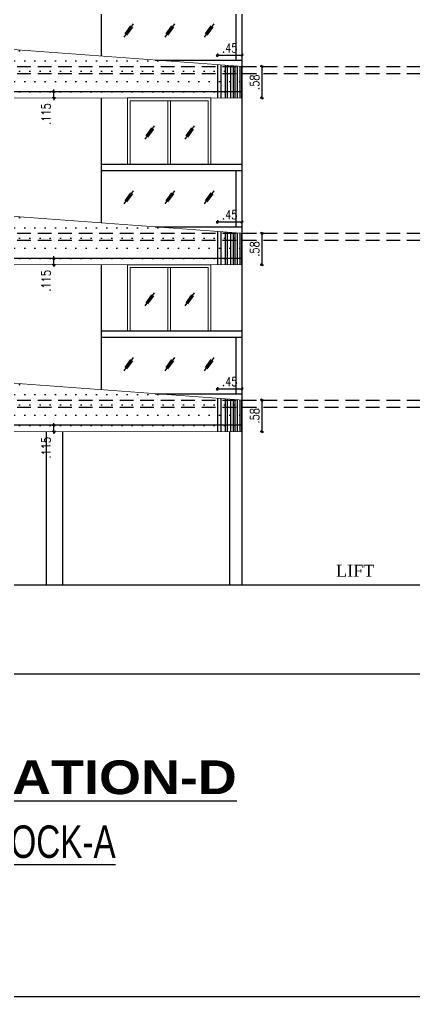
# Model space of a CAD drawing. Header units: inches. Extents: x 14331 to 14549, y 2557 to 2714.
# Drawn here: x 14510.97 to 14518.19, y 2643.08 to 2660.94 of the extents above; entities that cross this region are included whole.
import ezdxf
from ezdxf.enums import TextEntityAlignment as Align

# ---------------------------------------------------------------- set-up
doc = ezdxf.new("R2010")
doc.units = ezdxf.units.IN
doc.header["$LTSCALE"] = 0.25
doc.header["$MEASUREMENT"] = 0
doc.header["$PDMODE"] = 35
doc.linetypes.add('1', pattern=[0])
doc.linetypes.add('DASHEDX2', pattern=[1.5, 1, -0.5])
for name, color, linetype in [('ELE.PROJ.', 1, 'Continuous'), ('GLASS WINDOW', 251, '1'), ('hatch', 251, 'Continuous'), ('proj-internal', 1, 'DASHEDX2'), ('text-large', 7, 'Continuous'), ('wall', 7, 'Continuous'), ('WORKING DIM', 7, 'Continuous')]:
    doc.layers.add(name, color=color, linetype=linetype)
doc.layers.add('WINDOW', color=106, linetype='Continuous', lineweight=13)
doc.styles.add('ARIAL', font='TIMES_0.TTF')
doc.styles.add('ARL', font='swisscl_0.ttf')
doc.styles.add('B', font='ARIBLK_0.TTF')
doc.styles.add('romans', font='romans.shx', dxfattribs={"width": 0.8})
doc.dimstyles.new('121', dxfattribs={"dimscale": 0.1, "dimtxt": 1.65, "dimasz": 0.2, "dimexe": 0.03125, "dimexo": 0.25, "dimgap": 0.5, "dimtad": 1, "dimzin": 4, "dimdsep": 46, "dimtxsty": 'romans', "dimblk1": 'MINITICK', "dimblk2": 'MINITICK', "dimsah": 1, "dimcen": 1, "dimse1": 1, "dimse2": 1, "dimclrd": 252, "dimclre": 256, "dimclrt": 7, "dimadec": 3, "dimazin": 0, "dimtfac": 0.8, "dimtix": 1, "dimtmove": 2, "dimatfit": 3, "dimfxl": 0, "dimtolj": 1, "dimtzin": 3, "dimarcsym": 0})

# ---------------------------------------------------------------- blocks, each defined once
blk = doc.blocks.new('MINITICK')
at = {"color": 7}
for p, q in [((1, 1), (-1, -1)), ((-1, 0), (1, 0)), ((0, -1.5), (0, 1.5))]:
    blk.add_line(p, q, dxfattribs=at)
blk = doc.blocks.new('*D1783')
at = {"layer": 'Defpoints', "color": 0, "transparency": 16777216}
for p in [(14515.04, 2653.987), (14515.04, 2653.41), (14515.404, 2653.41)]:
    blk.add_point(p, dxfattribs=at)
at = {"layer": 'WORKING DIM', "color": 252, "lineweight": -2, "transparency": 16777216}
blk.add_line((14515.404, 2653.967), (14515.404, 2653.43), dxfattribs=at)
at = {"layer": 'WORKING DIM', "color": 252, "lineweight": -2, "transparency": 16777216, "xscale": 0.02, "yscale": 0.02, "zscale": 0.02}
for p, rotation in [((14515.404, 2653.987), 90), ((14515.404, 2653.41), 270)]:
    blk.add_blockref('MINITICK', p, dxfattribs=dict(at, rotation=rotation))
at = {"layer": 'WORKING DIM', "color": 7, "transparency": 16777216, "insert": (14515.272, 2653.699), "char_height": 0.165, "attachment_point": 5, "rotation": 90, "style": 'romans'}
blk.add_mtext('\\A1;.58', dxfattribs=at)
blk = doc.blocks.new('*D1784')
at = {"layer": 'Defpoints', "color": 0, "transparency": 16777216}
for p in [(14515.04, 2654.193), (14514.59, 2653.626), (14515.04, 2653.626)]:
    blk.add_point(p, dxfattribs=at)
at = {"layer": 'WORKING DIM', "color": 252, "lineweight": -2, "transparency": 16777216}
blk.add_line((14514.61, 2654.193), (14515.02, 2654.193), dxfattribs=at)
at = {"layer": 'WORKING DIM', "color": 252, "lineweight": -2, "transparency": 16777216, "xscale": 0.02, "yscale": 0.02, "zscale": 0.02, "rotation": 180}
blk.add_blockref('MINITICK', (14514.59, 2654.193), dxfattribs=at)
at = {"layer": 'WORKING DIM', "color": 252, "lineweight": -2, "transparency": 16777216, "xscale": 0.02, "yscale": 0.02, "zscale": 0.02}
blk.add_blockref('MINITICK', (14515.04, 2654.193), dxfattribs=at)
at = {"layer": 'WORKING DIM', "color": 7, "transparency": 16777216, "insert": (14514.815, 2654.325), "char_height": 0.165, "attachment_point": 5, "style": 'romans'}
blk.add_mtext('\\A1;.45', dxfattribs=at)
blk = doc.blocks.new('*D1806')
at = {"layer": 'Defpoints', "color": 0, "transparency": 16777216}
for p in [(14515.04, 2657.037), (14515.04, 2656.46), (14515.404, 2656.46)]:
    blk.add_point(p, dxfattribs=at)
at = {"layer": 'WORKING DIM', "color": 252, "lineweight": -2, "transparency": 16777216}
blk.add_line((14515.404, 2657.017), (14515.404, 2656.48), dxfattribs=at)
at = {"layer": 'WORKING DIM', "color": 252, "lineweight": -2, "transparency": 16777216, "xscale": 0.02, "yscale": 0.02, "zscale": 0.02}
for p, rotation in [((14515.404, 2657.037), 90), ((14515.404, 2656.46), 270)]:
    blk.add_blockref('MINITICK', p, dxfattribs=dict(at, rotation=rotation))
at = {"layer": 'WORKING DIM', "color": 7, "transparency": 16777216, "insert": (14515.272, 2656.749), "char_height": 0.165, "attachment_point": 5, "rotation": 90, "style": 'romans'}
blk.add_mtext('\\A1;.58', dxfattribs=at)
blk = doc.blocks.new('*D1802')
at = {"layer": 'Defpoints', "color": 0, "transparency": 16777216}
for p in [(14515.04, 2657.243), (14514.59, 2656.676), (14515.04, 2656.676)]:
    blk.add_point(p, dxfattribs=at)
at = {"layer": 'WORKING DIM', "color": 252, "lineweight": -2, "transparency": 16777216}
blk.add_line((14514.61, 2657.243), (14515.02, 2657.243), dxfattribs=at)
at = {"layer": 'WORKING DIM', "color": 252, "lineweight": -2, "transparency": 16777216, "xscale": 0.02, "yscale": 0.02, "zscale": 0.02, "rotation": 180}
blk.add_blockref('MINITICK', (14514.59, 2657.243), dxfattribs=at)
at = {"layer": 'WORKING DIM', "color": 252, "lineweight": -2, "transparency": 16777216, "xscale": 0.02, "yscale": 0.02, "zscale": 0.02}
blk.add_blockref('MINITICK', (14515.04, 2657.243), dxfattribs=at)
at = {"layer": 'WORKING DIM', "color": 7, "transparency": 16777216, "insert": (14514.815, 2657.375), "char_height": 0.165, "attachment_point": 5, "style": 'romans'}
blk.add_mtext('\\A1;.45', dxfattribs=at)
blk = doc.blocks.new('*D1817')
at = {"layer": 'Defpoints', "color": 0, "transparency": 16777216}
for p in [(14515.04, 2660.087), (14515.04, 2659.51), (14515.404, 2659.51)]:
    blk.add_point(p, dxfattribs=at)
at = {"layer": 'WORKING DIM', "color": 252, "lineweight": -2, "transparency": 16777216}
blk.add_line((14515.404, 2660.067), (14515.404, 2659.53), dxfattribs=at)
at = {"layer": 'WORKING DIM', "color": 252, "lineweight": -2, "transparency": 16777216, "xscale": 0.02, "yscale": 0.02, "zscale": 0.02}
for p, rotation in [((14515.404, 2660.087), 90), ((14515.404, 2659.51), 270)]:
    blk.add_blockref('MINITICK', p, dxfattribs=dict(at, rotation=rotation))
at = {"layer": 'WORKING DIM', "color": 7, "transparency": 16777216, "insert": (14515.272, 2659.799), "char_height": 0.165, "attachment_point": 5, "rotation": 90, "style": 'romans'}
blk.add_mtext('\\A1;.58', dxfattribs=at)
blk = doc.blocks.new('*D1818')
at = {"layer": 'Defpoints', "color": 0, "transparency": 16777216}
for p in [(14515.04, 2660.293), (14514.59, 2659.726), (14515.04, 2659.726)]:
    blk.add_point(p, dxfattribs=at)
at = {"layer": 'WORKING DIM', "color": 252, "lineweight": -2, "transparency": 16777216}
blk.add_line((14514.61, 2660.293), (14515.02, 2660.293), dxfattribs=at)
at = {"layer": 'WORKING DIM', "color": 252, "lineweight": -2, "transparency": 16777216, "xscale": 0.02, "yscale": 0.02, "zscale": 0.02, "rotation": 180}
blk.add_blockref('MINITICK', (14514.59, 2660.293), dxfattribs=at)
at = {"layer": 'WORKING DIM', "color": 252, "lineweight": -2, "transparency": 16777216, "xscale": 0.02, "yscale": 0.02, "zscale": 0.02}
blk.add_blockref('MINITICK', (14515.04, 2660.293), dxfattribs=at)
at = {"layer": 'WORKING DIM', "color": 7, "transparency": 16777216, "insert": (14514.815, 2660.425), "char_height": 0.165, "attachment_point": 5, "style": 'romans'}
blk.add_mtext('\\A1;.45', dxfattribs=at)
blk = doc.blocks.new('*D2008')
at = {"layer": 'Defpoints', "color": 0, "transparency": 16777216}
for p in [(14511.597, 2653.525), (14511.797, 2653.525), (14511.797, 2653.41)]:
    blk.add_point(p, dxfattribs=at)
at = {"layer": 'WORKING DIM', "color": 252, "lineweight": -2, "transparency": 16777216}
for p, q in [((14511.597, 2653.545), (14511.597, 2653.565)), ((14511.597, 2653.41), (14511.597, 2653.525)), ((14511.597, 2653.39), (14511.597, 2653.37))]:
    blk.add_line(p, q, dxfattribs=at)
at = {"layer": 'WORKING DIM', "color": 252, "lineweight": -2, "transparency": 16777216, "xscale": 0.02, "yscale": 0.02, "zscale": 0.02}
for p, rotation in [((14511.597, 2653.525), 270), ((14511.597, 2653.41), 90)]:
    blk.add_blockref('MINITICK', p, dxfattribs=dict(at, rotation=rotation))
at = {"layer": 'WORKING DIM', "color": 7, "transparency": 16777216, "insert": (14511.457, 2653.116), "char_height": 0.165, "attachment_point": 5, "rotation": 90, "style": 'romans'}
blk.add_mtext('\\A1;.115', dxfattribs=at)
blk = doc.blocks.new('*D2007')
at = {"layer": 'Defpoints', "color": 0, "transparency": 16777216}
for p in [(14511.597, 2656.575), (14511.797, 2656.575), (14511.797, 2656.46)]:
    blk.add_point(p, dxfattribs=at)
at = {"layer": 'WORKING DIM', "color": 252, "lineweight": -2, "transparency": 16777216}
for p, q in [((14511.597, 2656.595), (14511.597, 2656.615)), ((14511.597, 2656.46), (14511.597, 2656.575)), ((14511.597, 2656.44), (14511.597, 2656.42))]:
    blk.add_line(p, q, dxfattribs=at)
at = {"layer": 'WORKING DIM', "color": 252, "lineweight": -2, "transparency": 16777216, "xscale": 0.02, "yscale": 0.02, "zscale": 0.02}
for p, rotation in [((14511.597, 2656.575), 270), ((14511.597, 2656.46), 90)]:
    blk.add_blockref('MINITICK', p, dxfattribs=dict(at, rotation=rotation))
at = {"layer": 'WORKING DIM', "color": 7, "transparency": 16777216, "insert": (14511.457, 2656.166), "char_height": 0.165, "attachment_point": 5, "rotation": 90, "style": 'romans'}
blk.add_mtext('\\A1;.115', dxfattribs=at)
blk = doc.blocks.new('*D2009')
at = {"layer": 'Defpoints', "color": 0, "transparency": 16777216}
for p in [(14511.597, 2659.625), (14511.797, 2659.625), (14511.797, 2659.51)]:
    blk.add_point(p, dxfattribs=at)
at = {"layer": 'WORKING DIM', "color": 252, "lineweight": -2, "transparency": 16777216}
for p, q in [((14511.597, 2659.645), (14511.597, 2659.665)), ((14511.597, 2659.51), (14511.597, 2659.625)), ((14511.597, 2659.49), (14511.597, 2659.47))]:
    blk.add_line(p, q, dxfattribs=at)
at = {"layer": 'WORKING DIM', "color": 252, "lineweight": -2, "transparency": 16777216, "xscale": 0.02, "yscale": 0.02, "zscale": 0.02}
for p, rotation in [((14511.597, 2659.625), 270), ((14511.597, 2659.51), 90)]:
    blk.add_blockref('MINITICK', p, dxfattribs=dict(at, rotation=rotation))
at = {"layer": 'WORKING DIM', "color": 7, "transparency": 16777216, "insert": (14511.457, 2659.216), "char_height": 0.165, "attachment_point": 5, "rotation": 90, "style": 'romans'}
blk.add_mtext('\\A1;.115', dxfattribs=at)

msp = doc.modelspace()

# ---------------------------------------------------------------- hatches: boundary and pattern name
at = {"layer": 'hatch', "true_color": 0xc7b399}
h = msp.add_hatch(dxfattribs=at)
h.set_pattern_fill('DOTS', color=253, scale=3)
h.set_pattern_definition([(0, (-346.71688, 23.37428), (0.09375, 0.1875), [0, -0.1875])])
h.paths.add_polyline_path([(14515.04, 2660.087), (14508.943, 2660.537), (14501.93, 2660.537), (14501.93, 2659.51), (14515.04, 2659.51)])
h = msp.add_hatch(dxfattribs=at)
h.set_pattern_fill('DOTS', color=253, scale=3)
h.set_pattern_definition([(0, (-346.71688, 20.32428), (0.09375, 0.1875), [0, -0.1875])])
h.paths.add_polyline_path([(14515.04, 2657.037), (14508.943, 2657.487), (14501.93, 2657.487), (14501.93, 2656.46), (14515.04, 2656.46)])
h = msp.add_hatch(dxfattribs=at)
h.set_pattern_fill('DOTS', color=253, scale=3)
h.set_pattern_definition([(0, (-346.71688, 17.27428), (0.09375, 0.1875), [0, -0.1875])])
h.paths.add_polyline_path([(14515.04, 2653.987), (14508.943, 2654.437), (14501.93, 2654.437), (14501.93, 2653.41), (14515.04, 2653.41)])

# ---------------------------------------------------------------- linework, layer by layer
at = {"layer": 'ELE.PROJ.', "color": 8}
for p, q in [((14514.59, 2660.12), (14514.59, 2659.51)), ((14514.65, 2660.116), (14514.65, 2659.51)), ((14514.729, 2660.11), (14514.729, 2659.51)), ((14514.768, 2660.107), (14514.768, 2659.51)), ((14514.829, 2660.103), (14514.829, 2659.51)), ((14514.876, 2660.099), (14514.876, 2659.51)), ((14514.909, 2660.097), (14514.909, 2659.51)), ((14514.95, 2660.094), (14514.95, 2659.51)), ((14514.999, 2660.09), (14514.999, 2659.51)), ((14515.028, 2660.088), (14515.028, 2659.51)), ((14514.59, 2657.07), (14514.59, 2656.46)), ((14514.65, 2657.066), (14514.65, 2656.46)), ((14514.729, 2657.06), (14514.729, 2656.46)), ((14514.768, 2657.057), (14514.768, 2656.46)), ((14514.829, 2657.053), (14514.829, 2656.46)), ((14514.876, 2657.049), (14514.876, 2656.46)), ((14514.909, 2657.047), (14514.909, 2656.46)), ((14514.95, 2657.044), (14514.95, 2656.46)), ((14514.999, 2657.04), (14514.999, 2656.46)), ((14515.028, 2657.038), (14515.028, 2656.46)), ((14514.59, 2654.02), (14514.59, 2653.41)), ((14514.65, 2654.016), (14514.65, 2653.41)), ((14514.729, 2654.01), (14514.729, 2653.41)), ((14514.768, 2654.007), (14514.768, 2653.41)), ((14514.829, 2654.003), (14514.829, 2653.41)), ((14514.876, 2653.999), (14514.876, 2653.41)), ((14514.909, 2653.997), (14514.909, 2653.41)), ((14514.95, 2653.994), (14514.95, 2653.41)), ((14514.999, 2653.99), (14514.999, 2653.41)), ((14515.028, 2653.988), (14515.028, 2653.41))]:
    msp.add_line(p, q, dxfattribs=at)
at = {"layer": 'ELE.PROJ.'}
for p, q in [((14515.04, 2659.625), (14501.48, 2659.625)), ((14515.04, 2656.575), (14501.48, 2656.575)), ((14515.04, 2653.525), (14501.48, 2653.525))]:
    msp.add_line(p, q, dxfattribs=at)
at = {"layer": 'ELE.PROJ.', "const_width": 0.012}
for points in [[(14515.04, 2659.51), (14515.04, 2660.087), (14508.943, 2660.537), (14501.48, 2660.537), (14501.48, 2659.51), (14515.04, 2659.51)], [(14515.04, 2656.46), (14515.04, 2657.037), (14508.943, 2657.487), (14501.48, 2657.487), (14501.48, 2656.46), (14515.04, 2656.46)], [(14515.04, 2653.41), (14515.04, 2653.987), (14508.943, 2654.437), (14501.48, 2654.437), (14501.48, 2653.41), (14515.04, 2653.41)]]:
    msp.add_lwpolyline(points, dxfattribs=at)
at = {"layer": 'GLASS WINDOW', "color": 4, "ltscale": 200}
for p, q in [((14513.052, 2660.864), (14512.878, 2660.623)), ((14513.802, 2660.864), (14513.628, 2660.623)), ((14514.522, 2660.864), (14514.348, 2660.623)), ((14513.001, 2660.828), (14512.896, 2660.682)), ((14513.034, 2660.805), (14512.929, 2660.659)), ((14513.751, 2660.828), (14513.646, 2660.682)), ((14513.784, 2660.805), (14513.679, 2660.659)), ((14514.471, 2660.828), (14514.366, 2660.682)), ((14514.504, 2660.805), (14514.399, 2660.659)), ((14513.436, 2658.999), (14513.263, 2658.758)), ((14513.386, 2658.963), (14513.281, 2658.817)), ((14513.418, 2658.94), (14513.313, 2658.794)), ((14514.167, 2658.999), (14513.994, 2658.758)), ((14514.117, 2658.963), (14514.012, 2658.817)), ((14514.149, 2658.94), (14514.044, 2658.794)), ((14513.052, 2657.814), (14512.878, 2657.572)), ((14513.802, 2657.814), (14513.628, 2657.572)), ((14514.522, 2657.814), (14514.348, 2657.572)), ((14513.001, 2657.778), (14512.896, 2657.632)), ((14513.034, 2657.755), (14512.929, 2657.609)), ((14513.751, 2657.778), (14513.646, 2657.632)), ((14513.784, 2657.755), (14513.679, 2657.609)), ((14514.471, 2657.778), (14514.366, 2657.632)), ((14514.504, 2657.755), (14514.399, 2657.609)), ((14513.436, 2655.949), (14513.263, 2655.708)), ((14513.386, 2655.913), (14513.281, 2655.767)), ((14513.418, 2655.89), (14513.313, 2655.744)), ((14514.167, 2655.949), (14513.994, 2655.708)), ((14514.117, 2655.913), (14514.012, 2655.767)), ((14514.149, 2655.89), (14514.044, 2655.744)), ((14513.052, 2654.764), (14512.878, 2654.522)), ((14513.802, 2654.764), (14513.628, 2654.522)), ((14514.522, 2654.764), (14514.348, 2654.522)), ((14513.001, 2654.728), (14512.896, 2654.582)), ((14513.034, 2654.705), (14512.929, 2654.559)), ((14513.751, 2654.728), (14513.646, 2654.582)), ((14513.784, 2654.705), (14513.679, 2654.559)), ((14514.471, 2654.728), (14514.366, 2654.582)), ((14514.504, 2654.705), (14514.399, 2654.559))]:
    msp.add_line(p, q, dxfattribs=at)
at = {"layer": 'proj-internal', "color": 251}
for p, q in [((14501.93, 2660.087), (14533.371, 2660.087)), ((14501.93, 2659.96), (14533.371, 2659.96)), ((14501.93, 2657.037), (14533.371, 2657.037)), ((14501.93, 2656.91), (14533.371, 2656.91)), ((14501.93, 2653.987), (14533.371, 2653.987)), ((14501.93, 2653.86), (14533.371, 2653.86))]:
    msp.add_line(p, q, dxfattribs=at)
at = {"layer": 'wall'}
for p, q in [((14515.04, 2650.61), (14515.04, 2695.881)), ((14512.472, 2660.286), (14512.472, 2662.56)), ((14514.925, 2661.237), (14514.925, 2660.202)), ((14513.452, 2660.202), (14515.04, 2660.202)), ((14512.472, 2657.236), (14512.472, 2659.51)), ((14512.472, 2658.302), (14515.04, 2658.302)), ((14512.472, 2658.187), (14515.04, 2658.187)), ((14514.925, 2658.187), (14514.925, 2657.152)), ((14513.452, 2657.152), (14515.04, 2657.152)), ((14512.472, 2654.186), (14512.472, 2656.46)), ((14512.472, 2655.252), (14515.04, 2655.252)), ((14512.472, 2655.137), (14515.04, 2655.137)), ((14514.925, 2655.137), (14514.925, 2654.102)), ((14513.452, 2654.102), (14515.04, 2654.102)), ((14511.457, 2653.41), (14511.457, 2650.61)), ((14511.757, 2653.41), (14511.757, 2650.61)), ((14514.81, 2653.41), (14514.81, 2650.61)), ((14501.93, 2650.61), (14533.371, 2650.61)), ((14523.641, 2648.976), (14498.237, 2648.976))]:
    msp.add_line(p, q, dxfattribs=at)
msp.add_lwpolyline([(14536.405, 2697.058), (14498.237, 2697.058), (14498.237, 2643.083), (14536.405, 2643.083)], close=True, dxfattribs=at)
at = {"layer": 'WINDOW'}
for p, q in [((14513.681, 2659.46), (14513.681, 2658.302)), ((14513.731, 2659.46), (14513.731, 2658.302)), ((14513.681, 2656.41), (14513.681, 2655.252)), ((14513.731, 2656.41), (14513.731, 2655.252))]:
    msp.add_line(p, q, dxfattribs=at)
for points in [[(14514.468, 2658.302), (14514.468, 2659.51), (14512.944, 2659.51), (14512.944, 2658.302)], [(14514.418, 2658.302), (14514.418, 2659.46), (14512.994, 2659.46), (14512.994, 2658.302)], [(14514.468, 2655.252), (14514.468, 2656.46), (14512.944, 2656.46), (14512.944, 2655.252)], [(14514.418, 2655.252), (14514.418, 2656.41), (14512.994, 2656.41), (14512.994, 2655.252)]]:
    msp.add_lwpolyline(points, dxfattribs=at)

# ---------------------------------------------------------------- texts
at = {"layer": 'text-large'}
for s, height, style, p in [('LIFT', 0.22, 'ARIAL', (14517.11, 2650.866)), ('%%UELEVATION-D', 0.61686, 'B', (14511.602, 2647.09))]:
    msp.add_text(s, height=height, dxfattribs=dict(at, style=style)).set_placement(p, align=Align.MIDDLE_CENTER)
at = {"layer": 'text-large', "style": 'ARL'}
msp.add_text('%%UBLOCK-A', height=0.5932, dxfattribs=at).set_placement((14511.394, 2645.616), align=Align.CENTER)

# ---------------------------------------------------------------- dimensions: what is measured, and where the dimension line sits
at = {"layer": 'WORKING DIM'}
for base, p1, p2, picture, middle in [((14515.04, 2660.293), (14514.59, 2659.726), (14515.04, 2659.726), '*D1818', (14514.815, 2660.425)), ((14515.04, 2657.243), (14514.59, 2656.676), (14515.04, 2656.676), '*D1802', (14514.815, 2657.375)), ((14515.04, 2654.193), (14514.59, 2653.626), (14515.04, 2653.626), '*D1784', (14514.815, 2654.325))]:
    dim = msp.add_linear_dim(base=base, p1=p1, p2=p2, dimstyle='121', override={"dimfxl": 0.18, "dimfxlon": 1}, dxfattribs=at)
    dim.commit()
    dim.dimension.update_dxf_attribs({"geometry": picture, "text_midpoint": middle})
for base, p1, p2, picture, middle in [((14515.404, 2659.51), (14515.04, 2660.087), (14515.04, 2659.51), '*D1817', (14515.272, 2659.799)), ((14515.404, 2656.46), (14515.04, 2657.037), (14515.04, 2656.46), '*D1806', (14515.272, 2656.749)), ((14515.404, 2653.41), (14515.04, 2653.987), (14515.04, 2653.41), '*D1783', (14515.272, 2653.699))]:
    dim = msp.add_linear_dim(base=base, p1=p1, p2=p2, angle=90, dimstyle='121', override={"dimfxl": 0.18, "dimfxlon": 1}, dxfattribs=at)
    dim.commit()
    dim.dimension.update_dxf_attribs({"geometry": picture, "text_midpoint": middle})
for base, p1, p2, picture, middle in [((14511.597, 2659.625), (14511.797, 2659.51), (14511.797, 2659.625), '*D2009', (14511.457, 2659.216)), ((14511.597, 2656.575), (14511.797, 2656.46), (14511.797, 2656.575), '*D2007', (14511.457, 2656.166)), ((14511.597, 2653.525), (14511.797, 2653.41), (14511.797, 2653.525), '*D2008', (14511.457, 2653.116))]:
    dim = msp.add_linear_dim(base=base, p1=p1, p2=p2, angle=90, text='.115', dimstyle='121', override={"dimfxl": 0.18, "dimfxlon": 1}, dxfattribs=at)
    dim.commit()
    dim.dimension.update_dxf_attribs({"geometry": picture, "text_midpoint": middle, "dimtype": 160})

doc.saveas('drawing.dxf')
